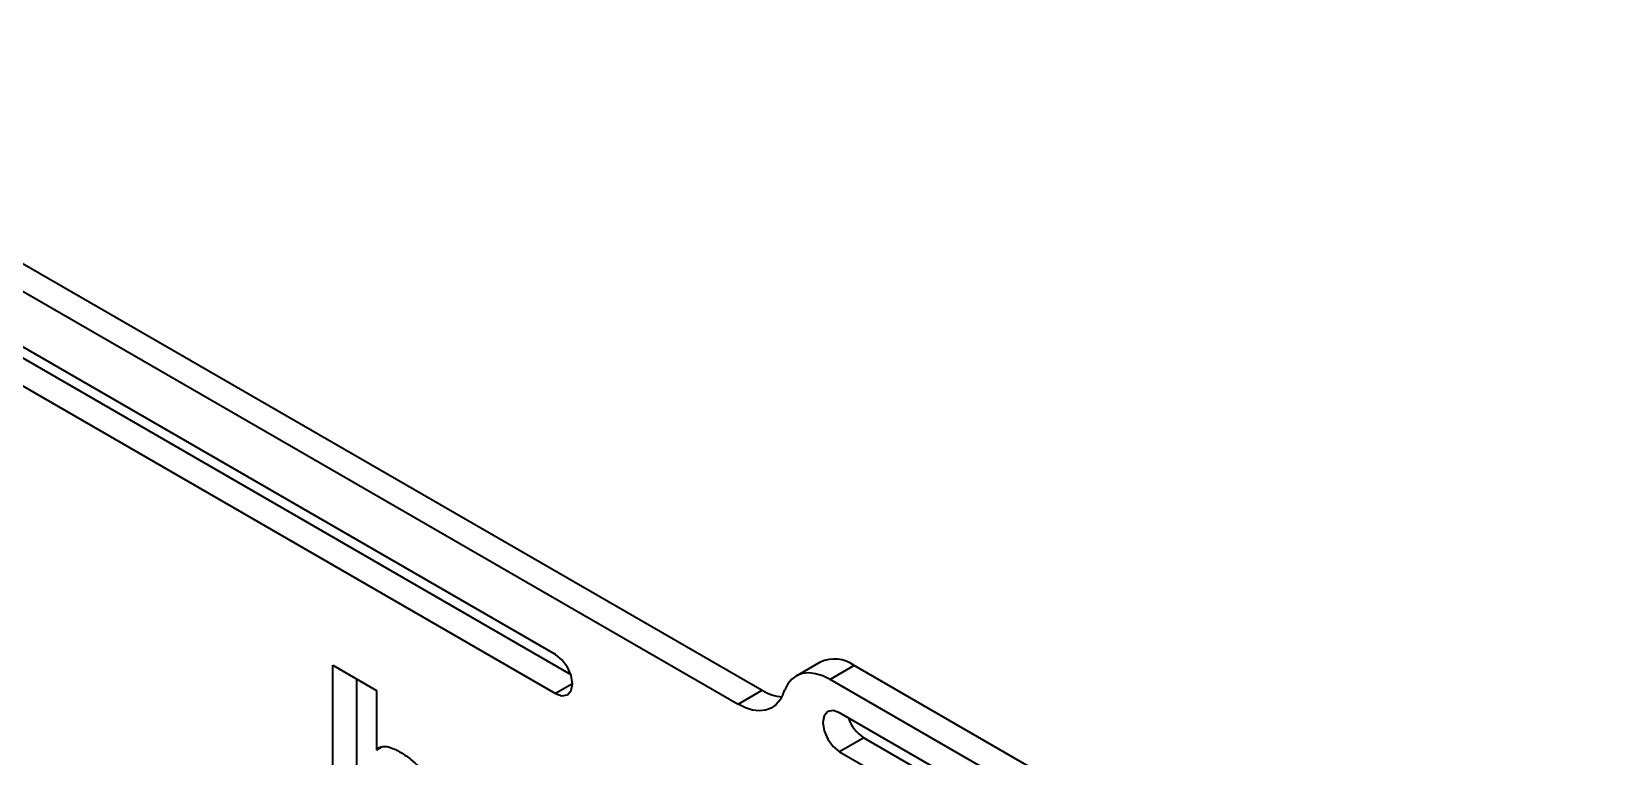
# Model space of a CAD drawing. Header units: millimetres. Extents: x 0 to 415, y 0 to 292.
# Drawn here: x 338.52 to 350.09, y 148.46 to 153.78 of the extents above; entities that cross this region are included whole.
import ezdxf

# ---------------------------------------------------------------- set-up
doc = ezdxf.new("R2010")
doc.units = ezdxf.units.MM

# ---------------------------------------------------------------- blocks, each defined once
blk = doc.blocks.new('SE7')
at = {"color": 7, "linetype": 'Continuous', "lineweight": 35}
for p, q in [((344.331, 148.761), (344.322, 148.712)), ((344.358, 148.792), (344.331, 148.761)), ((344.398, 148.799), (344.358, 148.792)), ((344.445, 148.783), (344.398, 148.799)), ((344.322, 148.712), (344.331, 148.651)), ((344.331, 148.651), (344.358, 148.59)), ((344.358, 148.59), (344.398, 148.535)), ((344.398, 148.535), (344.445, 148.497))]:
    blk.add_line(p, q, dxfattribs=at)
blk = doc.blocks.new('SE6')
blk.add_blockref('SE7', (0, 0))
blk = doc.blocks.new('SE21')
at = {"color": 7, "linetype": 'Continuous', "lineweight": 35}
for p, q in [((342.408, 149.172), (342.361, 149.211)), ((342.449, 149.118), (342.408, 149.172)), ((342.475, 149.056), (342.449, 149.118)), ((342.485, 148.996), (342.475, 149.056)), ((342.475, 148.947), (342.485, 148.996)), ((342.361, 148.925), (342.408, 148.908)), ((342.408, 148.908), (342.449, 148.916)), ((342.449, 148.916), (342.475, 148.947))]:
    blk.add_line(p, q, dxfattribs=at)
blk = doc.blocks.new('SE20')
blk.add_blockref('SE21', (0, 0))
blk = doc.blocks.new('SE29')
at = {"color": 7, "linetype": 'Continuous', "lineweight": 35}
for p, q in [((344.01, 148.878), (343.98, 148.843)), ((344.032, 148.922), (344.01, 148.878)), ((343.754, 148.82), (343.7, 148.846)), ((343.806, 148.803), (343.754, 148.82)), ((343.856, 148.798), (343.806, 148.803)), ((343.902, 148.803), (343.856, 148.798)), ((343.944, 148.818), (343.902, 148.803)), ((343.98, 148.843), (343.944, 148.818))]:
    blk.add_line(p, q, dxfattribs=at)
blk = doc.blocks.new('SE28')
blk.add_blockref('SE29', (0, 0))
blk = doc.blocks.new('SE31')
at = {"color": 7, "linetype": 'Continuous', "lineweight": 35}
for p, q in [((344.066, 148.995), (344.044, 148.952)), ((344.095, 149.03), (344.066, 148.995)), ((344.131, 149.056), (344.095, 149.03)), ((344.173, 149.071), (344.131, 149.056)), ((344.219, 149.076), (344.173, 149.071)), ((344.269, 149.07), (344.219, 149.076)), ((344.322, 149.054), (344.269, 149.07)), ((344.375, 149.028), (344.322, 149.054))]:
    blk.add_line(p, q, dxfattribs=at)
blk = doc.blocks.new('SE30')
blk.add_blockref('SE31', (0, 0))

msp = doc.modelspace()

# ---------------------------------------------------------------- linework, layer by layer
at = {"color": 7, "linetype": 'Continuous', "lineweight": 35}
for p, q in [((335.5053, 153.7807), (343.8769, 148.9479)), ((335.3285, 153.6787), (343.7001, 148.8459)), ((342.3611, 149.2106), (335.2533, 153.3139)), ((335.2533, 153.0281), (342.3611, 148.9248)), ((335.43, 153.1301), (342.4729, 149.0643)), ((340.7262, 149.1328), (341.0468, 148.9477)), ((340.7262, 147.6887), (340.7262, 149.1328)), ((344.3023, 149.1544), (344.1255, 149.0523)), ((344.5522, 149.1296), (344.3755, 149.0276)), ((350.0924, 145.9313), (344.5522, 149.1296)), ((340.903, 147.7908), (340.903, 149.0307)), ((342.4849, 148.9962), (342.3611, 148.9248)), ((349.9156, 145.8293), (344.3755, 149.0276)), ((341.0468, 148.9477), (341.0468, 148.51)), ((343.7001, 148.8459), (343.8769, 148.9479)), ((344.032, 148.9218), (344.0436, 148.9516)), ((349.8457, 145.6656), (344.4454, 148.783)), ((341.088, 148.5338), (341.0468, 148.51)), ((344.6222, 148.5993), (344.4454, 148.4972)), ((344.6222, 148.5993), (349.9575, 145.5193)), ((344.4454, 148.4972), (349.8457, 145.3798))]:
    msp.add_line(p, q, dxfattribs=at)
for centre, radius, start, end in [((344.4063, 148.9308), 0.2466, 53.72258, 114.96696), ((344.05, 149.2293), 0.3304, 238.40283, 265.20009), ((344.7705, 148.8286), 0.2731, 197.70377, 237.10104), ((336.2714, 145.8955), 3.2293, 35.32201, 58.65112)]:
    msp.add_arc(centre, radius, start, end, dxfattribs=at)
for points, knots in [([(341.0468, 148.51), (341.051, 148.5146), (341.0592, 148.5236), (341.0752, 148.5318), (341.0931, 148.5363), (341.1134, 148.5369), (341.1361, 148.5329), (341.1611, 148.5251), (341.1883, 148.5135), (341.2071, 148.5031), (341.2169, 148.4977)], [0, 0, 0, 0, 0.1126016, 0.2240123, 0.336895, 0.4535693, 0.5769128, 0.7081551, 0.8487812, 1, 1, 1, 1]), ([(341.2169, 148.4977), (341.2301, 148.4898), (341.2559, 148.4744), (341.2932, 148.4473), (341.3281, 148.4178), (341.3607, 148.3866), (341.3903, 148.3522), (341.418, 148.3165), (341.4428, 148.2779), (341.4572, 148.251), (341.4644, 148.2374)], [0, 0, 0, 0, 0.1430417, 0.2789298, 0.4070876, 0.5303925, 0.6493427, 0.7660493, 0.8822323, 1, 1, 1, 1])]:
    msp.add_open_spline(points, degree=3, knots=knots, dxfattribs=at)

# ---------------------------------------------------------------- block references
for name in ['SE20', 'SE30', 'SE28', 'SE6']:
    msp.add_blockref(name, (0, 0))

doc.saveas('drawing.dxf')
